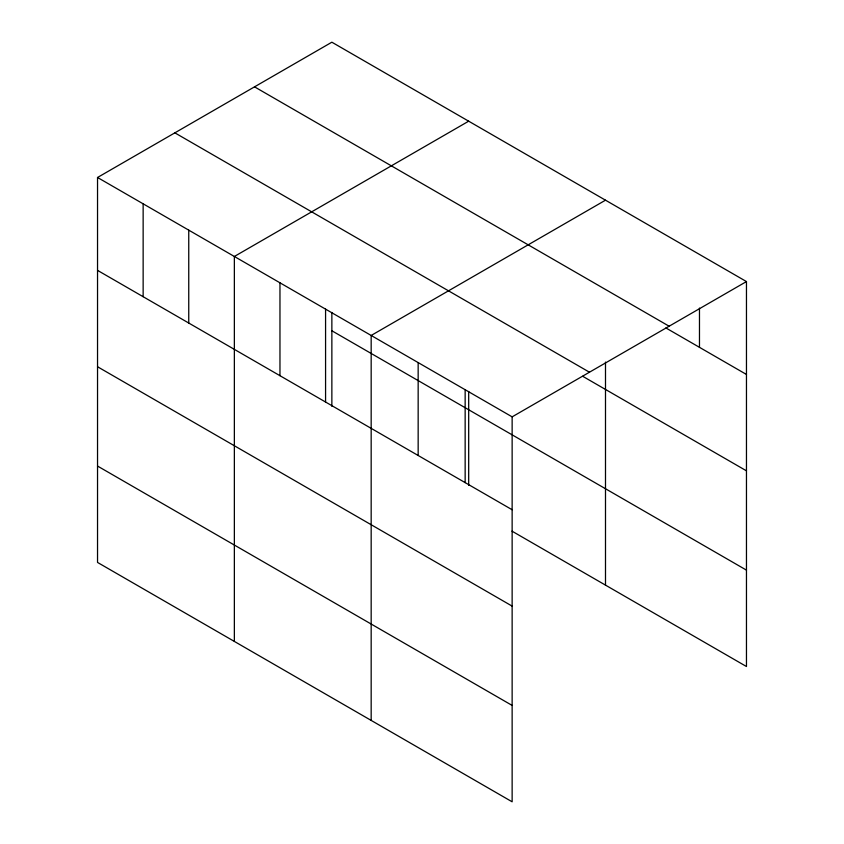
<?xml version="1.0" encoding="UTF-8"?>
<svg xmlns="http://www.w3.org/2000/svg" width="844" height="844" viewBox="0 0 844 844"><rect width="100%" height="100%" fill="white"/><g stroke="black" fill="none" stroke-linecap="round" stroke-linejoin="round"><path stroke-width="1.27" d="M97.535 177.483L512.139 416.852L512.139 801.8L97.535 562.431L97.535 177.483L331.861 42.2L746.465 281.569L746.465 666.517L512.002 531.15M468.684 121.188L234.358 256.481L234.358 641.419M605.496 200.186L371.17 335.469L371.17 720.417M512.139 416.852L746.465 281.569M254.529 86.848L669.134 326.217M665.916 327.957L746.465 374.462M174.866 132.846L589.471 372.215M582.698 376.287L746.465 470.836M331.861 330.764L746.465 570.133M97.535 270.375L512.139 509.744M97.535 366.75L512.139 606.119M97.535 466.057L512.139 705.426M699.476 308.081L699.476 347.327M605.496 362.097L605.496 585.135M468.684 391.468L468.684 485.3M465.149 389.728L465.149 482.62M418.16 362.593L418.16 455.486M331.861 312.48L331.861 406.312M325.573 309.136L325.573 402.029M279.965 282.803L279.965 375.696M188.75 230.148L188.75 323.041M143.142 203.815L143.142 296.708"/></g></svg>
